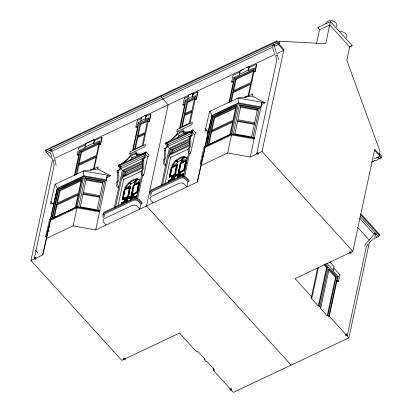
<?xml version="1.0" encoding="UTF-8"?>
<svg xmlns="http://www.w3.org/2000/svg" width="413" height="413" viewBox="0 0 413 413"><rect width="100%" height="100%" fill="white"/><g stroke="black" fill="none" stroke-linecap="round" stroke-linejoin="round"><path stroke-width="0.62" d="M56.044 165.324L55.332 160.44M256.788 153.383L256.979 153.915L257.908 154.209A1.182 0.872 12.1 0 0 258.579 153.946L258.59 153.084L257.66 152.789A1.182 0.872 12.1 0 0 256.989 153.047L256.788 153.383L276.436 61.738L276.447 59.044L275.688 56.266M84.954 177.766L84.892 178.204L104.541 181.725L104.608 181.286L84.954 177.766L78.666 207.114M83.116 193.64L83.013 194.296L99.714 197.29L99.812 196.629L83.116 193.64L80.323 206.861M86.152 179.459L86.054 180.114L102.754 183.109L102.852 182.448L86.152 179.459L83.225 193.31M99.755 210.847L99.579 211.89L76.978 207.837L50.489 220.33L46.607 236.876L45.606 236.649L45.667 236.36L46.287 236.499M369.341 242.539L348.908 337.849L233.366 392.35L213.769 370.786L214.244 370.564L213.351 369.583L214.063 369.248L206.934 361.401L206.221 361.736L204.435 359.775L205.153 359.439L198.018 351.592L197.306 351.928L196.412 350.947L195.938 351.174L179.526 333.11L121.752 360.363L30.97 260.484L42.735 254.929L46.617 238.389L73.106 225.896L95.708 229.948L107.308 175.174L106.451 179.841L83.849 175.788L57.361 188.282L53.323 205.55M233.237 134.204L233.175 134.643L239.53 104.856L259.183 108.376L259.116 108.82L239.463 105.294L239.53 104.856M237.687 120.73L237.589 121.386L254.289 124.38L254.387 123.724L237.687 120.73L234.894 133.951M240.727 106.549L240.629 107.204L257.33 110.199L257.428 109.538L240.727 106.549L237.934 119.77L254.599 122.733M254.331 137.937L254.155 138.98L231.554 134.927L205.065 147.42L201.183 163.966L200.181 163.739L200.243 163.45M95.708 229.948L197.311 182.025L201.193 165.479L227.682 152.986L250.283 157.038L261.883 102.264L261.026 106.931L238.42 102.883L211.936 115.372L207.899 132.64M34.284 258.28L34.542 258.987L35.492 259.173A1.182 0.872 12.1 0 0 36.091 258.832L36.091 258.104L34.981 257.769A1.182 0.872 12.1 0 0 34.382 258.104L53.902 166.821L54.041 164.431L53.411 161.013M324.763 264.459L327.282 267.226L319.027 305.723L318.315 306.059L311.185 298.217L311.898 297.881L311.004 296.901L311.479 296.673L295.063 278.615L352.836 251.367L374.71 149.336L380.058 155.221L379.542 153.801L380.048 151.432L346.832 60.293L349.703 46.922L352.165 45.549L330.41 21.621L325.712 43.695L279.895 41.248L278.47 41.919M30.97 260.484L52.652 159.341L46.055 152.087L45.637 150.699L45.817 149.873L276.896 40.877L279.389 43.618L279.895 41.248M35.234 258.471L35.508 257.216M99.688 211.311L99.791 210.904L76.751 206.722L49.555 219.814L76.689 207.016L99.693 211.136M42.735 254.929L48.414 228.565M50.288 219.819L53.478 204.827L50.985 201.74M46.617 238.389L50.489 220.33M50.701 219.344L57.361 188.282L55.074 184.312L83.498 170.905L97.742 169.005L110.529 175.752L106.967 177.43M76.002 207.414L82.29 178.06L58.181 189.433L51.888 218.787L57.056 216.345M52.379 218.554L58.538 189.825L82.652 178.452M53.644 217.63L56.473 204.435L78.212 194.182L75.383 207.378M59.513 190.254L56.684 203.449L78.424 193.196L81.247 180.001L59.513 190.254L60.05 190.842L57.355 203.408M54.315 217.589L57.009 205.024L78.171 195.039M94.975 140.234L94.262 139.449L85.713 143.487L84.908 147.234L85.264 147.627L79.327 150.43L78.522 154.178L78.878 154.57L77.453 155.247L77.097 154.854L78.537 148.138L85.899 144.669M74.335 175.768L78.878 154.57M74.825 175.535L80.039 151.215L99.9 141.845M76.08 174.663L78.181 164.87L96.234 156.351L93.606 168.592L90.117 170.244M81.015 151.643L78.393 163.884L96.446 155.365L99.068 143.125L81.015 151.643L81.552 152.232L79.059 163.858M76.746 174.637L78.713 165.458L96.188 157.219M76.689 207.016L76.751 206.722M73.106 225.896L76.978 207.837M84.908 147.234L93.462 143.203L94.262 139.449M93.462 143.203L93.818 143.595L94.453 140.632L101.815 137.162L102.171 137.555L100.731 144.266L99.306 144.937L94.226 168.628M99.306 144.937L98.95 144.545L99.755 140.792L93.818 143.595M98.95 144.545L100.374 143.874L101.815 137.162M97.742 169.005L98.227 166.744L91.392 169.965M99.812 196.629L97.019 209.856L80.287 206.83M100.06 195.674L102.852 182.448M98.248 211.079L104.608 181.286M118.768 170.383A5.07 2.452 64.7 0 0 119.083 166.625L119.058 165.215L145.19 152.893L145.077 153.858L147.689 156.734L143.724 175.226L142.537 175.783L137.632 198.663M145.077 153.858L145.169 153.812A1.353 0.635 -42.3 0 0 146.336 152.464A1.353 0.635 -42.3 0 0 145.546 152.046A1.353 0.635 -42.3 0 0 144.24 153.321A21.693 10.16 -42.3 0 1 135.996 153.337A1.353 0.635 -42.3 0 0 136.089 151.974A1.353 0.635 -42.3 0 0 134.385 153.435L132.243 154.441A1.353 0.635 -42.3 0 0 130.854 154.441A1.353 0.635 -42.3 0 0 130.317 156.016A21.693 10.16 -42.3 0 1 120.219 164.648A1.353 0.635 -42.3 0 0 119.233 164.457A1.353 0.635 -42.3 0 0 118.066 165.799A1.353 0.635 -42.3 0 0 118.846 166.232L119.135 165.298L122.46 163.512A22.271 10.428 -42.3 0 0 130.596 156.129L135.593 153.775A22.271 10.428 -42.3 0 0 142.041 154.271L145.262 152.975M114.411 207.393L122.331 170.44L120.73 168.674L121.164 166.64L144.338 155.711M115.475 207.414L121.861 177.611L142.666 167.797M142.955 161.602L123.306 170.863L122.072 176.625L142.877 166.811M123.213 176.454L124.199 171.844L142.691 163.125M118.056 205.653L123.647 179.572L141.556 171.121M124.499 175.427L125.175 172.273L142.454 164.126M146.625 115.872L145.913 115.088L141.638 117.106L140.833 120.859L141.189 121.252L138.102 122.707L137.297 126.455L137.653 126.848L136.228 127.524L135.872 127.132L137.312 120.415L141.261 118.557M125.66 175.148L126.068 173.254L142.769 165.376M132.573 150.538L137.653 126.848M121.071 204.533L121.453 202.737L127.632 199.825L127.55 201.219M130.477 186.542L124.303 189.453L122.119 199.644L128.293 196.733L130.477 186.542L130.141 189.133M121.376 204.13L121.634 202.933L127.808 200.021M122.294 199.84L124.483 189.65L130.658 186.738M133.063 150.311L138.814 123.492L148.685 118.836M121.783 204.192L122.041 202.995L126.972 200.95L122.749 202.943M122.955 198.715L124.886 189.706L129.641 187.466L127.885 196.671L122.955 198.715L127.71 196.474L129.641 187.466M123.136 198.911L123.652 196.511M123.91 195.308L124.938 190.507M137.193 137.033L134.612 149.078L142.211 145.49L144.793 133.445L137.193 137.033L137.725 137.622L135.273 149.062M139.986 124.003L137.405 136.047L145.004 132.459L147.586 120.415L139.986 124.003L140.523 124.592L138.066 136.032M124.571 200.129L124.824 198.947L133.848 194.688L133.776 196.067L124.571 200.129L133.776 196.067M124.747 200.326L125.02 199.03L133.75 195.194L125.196 199.226L125.025 200.016L124.85 199.82L133.399 195.788L133.569 194.998M126.533 201.952L126.791 200.754M127.245 201.621L127.632 199.825M140.833 120.859L145.108 118.841L145.913 115.088M128.856 195.127L129.888 190.331M145.108 118.841L145.464 119.233L146.099 116.27L150.616 114.143L150.972 114.535L149.532 121.246L148.107 121.918L143.027 145.608M130.095 200.279L130.482 198.477L136.837 195.762L130.658 198.674L130.405 199.877M135.252 193.728L131.143 195.385L133.332 185.194L139.506 182.283L139.171 184.874M131.324 195.581L133.507 185.391L139.682 182.479M130.807 199.938L131.066 198.736L135.82 196.495L135.609 198.493M131.984 194.456L133.915 185.452L138.665 183.212L136.915 192.412L131.984 194.456L136.734 192.215L138.665 183.212M148.107 121.918L147.751 121.525L148.556 117.777L145.464 119.233M132.165 194.652L133.192 189.851M133.451 188.648L133.967 186.248M147.751 121.525L149.176 120.854L150.616 114.143M125.025 200.016L133.58 195.984L133.848 194.688M135.433 198.297L135.82 196.495M142.537 175.783A3.748 1.812 64.7 0 1 141.561 170.435A13.603 6.572 64.7 0 0 142.263 169.598A5.08 2.452 64.7 0 0 142.64 167.823L142.433 160.755A0.898 0.434 64.7 0 1 142.165 159.356L143.352 158.799A0.898 0.434 64.7 0 1 144.003 158.422A5.07 2.452 64.7 0 0 145.211 154.297L145.19 152.893M136.016 198.565L136.657 195.566M131.143 195.385L137.322 192.473L139.506 182.283M136.378 193.196L137.498 192.67L138.525 187.874M136.584 198.57L141.912 173.734M161.354 95.372L161.178 96.198L161.597 97.587L168.194 104.845L146.512 205.984L291.139 365.102M103.167 214.997A5.126 3.789 12.1 0 1 104.654 211.941L133.27 198.446A5.126 3.789 12.1 0 1 139.382 199.68L142.134 202.654L141.922 203.64L140.952 204.099L139.878 209.112L137.56 206.562A3.898 2.886 12.1 0 0 132.155 205.468L104.597 218.467A3.898 2.886 12.1 0 0 103.828 222.473L106.146 225.023M165.98 147.942A5.07 2.452 64.7 0 0 166.078 144.457L166.057 143.048L192.184 130.725L192.071 131.69L194.688 134.566L190.723 153.058L189.536 153.621L184.632 176.496M186.186 133.977A22.271 10.428 -42.3 0 1 184.136 133.306L182.592 131.608L177.59 133.962A22.271 10.428 -42.3 0 1 169.454 141.344L166.129 143.13L165.845 144.065A1.353 0.635 -42.3 0 1 165.061 143.631A1.353 0.635 -42.3 0 1 166.232 142.289A1.353 0.635 -42.3 0 1 167.219 142.48A21.693 10.16 -42.3 0 0 177.311 133.848A1.353 0.635 -42.3 0 1 177.848 132.274A1.353 0.635 -42.3 0 1 179.237 132.279L181.379 131.267A1.353 0.635 -42.3 0 1 183.083 129.806A1.353 0.635 -42.3 0 1 182.99 131.169A21.693 10.16 -42.3 0 0 191.24 131.153A1.353 0.635 -42.3 0 1 192.541 129.878A1.353 0.635 -42.3 0 1 193.33 130.296A1.353 0.635 -42.3 0 1 192.169 131.649L192.071 131.69M161.406 185.225L169.33 148.272L167.724 146.507L168.158 144.473L191.333 133.544M162.603 184.626L168.86 155.443L189.66 145.634L189.433 138.587A0.898 0.434 64.7 0 1 189.159 137.193A0.898 0.434 64.7 0 1 189.815 136.811M189.949 139.434L170.306 148.701L169.072 154.457L189.872 144.643M170.208 154.286L171.194 149.682L189.686 140.957M164.916 184.105L170.641 157.405L188.555 148.954M171.359 153.889L172.175 150.105L190.026 141.685M193.625 93.705L192.912 92.92L188.638 94.938L187.832 98.686L188.189 99.079L185.101 100.54L184.296 104.288L184.652 104.68L183.227 105.351L182.871 104.959L184.312 98.248L188.261 96.384M172.66 152.98L173.062 151.086L189.763 143.208M179.578 128.371L184.652 104.68M168.065 182.37L168.452 180.569L174.627 177.657L174.42 179.65M177.476 164.374L171.297 167.286L169.113 177.476L175.293 174.565L177.476 164.374L176.754 168.762M168.375 181.963L168.628 180.765L174.807 177.853M169.294 177.673L171.478 167.482L177.652 164.57M180.063 128.138L185.814 101.324L195.685 96.668M168.778 182.025L169.036 180.827L173.966 178.783L172.381 179.526M169.955 176.547L171.885 167.544L176.635 165.298L174.885 174.503L169.955 176.547L174.704 174.307L176.635 165.298M170.13 176.743L170.775 173.744M171.034 172.541L171.55 170.141M171.808 168.938L172.061 167.74L176.816 165.494M184.193 114.866L181.612 126.905L189.211 123.322L191.792 111.278L184.193 114.866L184.73 115.454L182.272 126.894M186.986 101.835L184.404 113.88L192.004 110.292L194.585 98.248L186.986 101.835L187.523 102.424L185.07 113.864M171.565 177.962L171.818 176.779L180.848 172.52L180.77 173.899L171.565 177.962L180.77 173.899M171.746 178.158L172.014 176.862L180.744 173.026L172.195 177.058L172.025 177.848L171.844 177.652L180.398 173.62L180.569 172.83M173.532 179.784L173.785 178.586M174.24 179.454L174.627 177.657M187.832 98.686L192.107 96.673L192.912 92.92M176.114 171.762L175.468 174.761L173.223 175.819M192.107 96.673L192.463 97.065L193.098 94.102L197.615 91.975L197.972 92.367L196.531 99.079L195.106 99.75L190.026 123.441M177.218 177.513L177.476 176.315L183.656 173.398L183.32 175.995M180.326 163.027L178.142 173.217L184.317 170.306L186.5 160.115L180.326 163.027L178.318 173.414M177.399 177.709L177.657 176.506L183.831 173.594M177.807 177.771L178.065 176.568L182.814 174.327L182.608 176.325M178.979 172.288L180.909 163.285L185.664 161.044L183.909 170.244L178.979 172.288L183.733 170.048L185.664 161.044M195.106 99.75L194.75 99.357L195.555 95.609L192.463 97.065M177.982 177.967L178.065 176.568M179.159 172.484L179.418 171.287M180.058 168.282L180.909 163.285M194.75 99.357L196.175 98.686L197.615 91.975M172.025 177.848L180.574 173.816L180.848 172.52M182.427 176.129L182.814 174.327M189.159 137.193L190.347 136.631A0.898 0.434 64.7 0 1 191.002 136.254A5.07 2.452 64.7 0 0 192.21 132.129L192.184 130.725M183.011 176.397L183.656 173.398M184.626 169.903L185.654 165.107M185.907 163.909L186.423 161.509M183.584 176.408L188.906 151.571M150.125 192.324A5.126 3.789 12.1 0 1 151.648 189.774L180.264 176.279A5.126 3.789 12.1 0 1 186.382 177.513L189.128 180.486L188.917 181.472L187.951 181.932L186.872 186.944L184.554 184.394A3.898 2.886 12.1 0 0 179.149 183.3L151.597 196.299A3.898 2.886 12.1 0 0 150.828 200.305L153.14 202.855M254.258 138.401L254.367 137.994L231.326 133.812L204.13 146.904L231.265 134.106L254.269 138.226M197.311 182.025L203.119 155.03M204.993 146.29L208.441 130.11M201.193 165.479L205.065 147.42M207.052 139.548L207.589 137.054M230.573 134.504L236.866 105.15L212.757 116.523L206.464 145.877L205.276 146.434L211.936 115.372A13.65 8.487 41.3 0 0 211.482 114.324L209.649 111.402L238.074 97.995L252.317 96.095L265.105 102.842L261.543 104.52M206.954 145.644L213.113 116.915L236.649 105.816M208.219 144.72L211.048 131.525L232.782 121.272L229.953 134.468M214.089 117.344L211.26 130.539L232.994 120.286L235.823 107.091L214.089 117.344L214.626 117.932L211.931 130.498M208.89 144.679L211.585 132.114L232.746 122.129M248.802 95.718L253.881 72.027L255.306 71.356L256.747 64.645L256.39 64.252L249.024 67.722L249.38 68.114L249.55 67.324L248.838 66.539L240.289 70.577L239.483 74.325L239.839 74.717L233.903 77.52L233.097 81.273L233.453 81.666L232.029 82.337L231.672 81.944L233.108 75.233L239.907 72.022M228.91 102.858L233.453 81.666M229.535 102.006L234.615 78.305L254.475 68.935M230.655 101.753L232.756 91.96L250.81 83.441L248.182 95.682L244.687 97.334M235.591 78.733L232.968 90.974L251.021 82.455L253.644 70.215L235.591 78.733L236.122 79.322L233.634 90.948M231.45 101.118L233.288 92.548L250.758 84.309M231.265 134.106L231.326 133.812M227.682 152.986L231.554 134.927M231.765 133.941L238.42 102.883L238.074 97.995L265.105 102.842M239.483 74.325L248.032 70.293L248.838 66.539M248.032 70.293L248.389 70.685L249.024 67.722M253.881 72.027L253.525 71.635L254.331 67.882L248.389 70.685M253.525 71.635L254.95 70.964L256.39 64.252M252.317 96.095L252.802 93.834L245.399 97.323M251.594 136.946L254.387 123.724M254.635 122.764L257.428 109.538M204.435 359.775L204.703 358.536M252.89 137.73L259.183 108.376M276.731 53.649L283.736 50.345L277.138 43.086L276.72 41.703L276.896 40.877M213.351 369.583L213.619 368.339M213.769 370.786L214.037 369.532M250.283 157.038L262.054 151.483L283.922 49.457L278.574 43.572L279.389 43.618M230.81 389.536L231.079 388.282M316.59 43.427L319.517 29.772L317.824 27.557L330.41 21.621M311.479 296.673L317.664 267.836M311.898 297.881L318.418 267.454M318.315 306.059L326.569 267.562L327.282 267.226M319.92 306.704L328.387 267.221M320.813 307.685L329.063 269.188L336.197 277.035L327.943 315.532L327.23 315.868L320.101 308.021L320.813 307.685L319.027 305.723M327.943 315.532L328.836 316.513L329.311 316.291L336.972 280.556L337.447 280.334L338.247 276.581L332.899 270.696L333.374 270.474L334.179 266.721L329.987 262.105M327.23 315.868L335.485 277.371L336.197 277.035M328.836 316.513L337.297 277.03L338.247 276.581M336.972 280.556L338.04 281.733L338.515 281.511L339.956 274.795L333.534 267.732M378.38 159.005L381.855 157.368L382.03 156.542L379.542 153.801M346.347 335.036L346.615 333.781M347.343 335.263C345.418 331.804 344.442 337.633 347.343 335.263L366.145 247.563L368.019 244.202M372.485 239.37L378.535 236.515L379.64 234.574L360.688 213.722M55.074 184.312L50.432 204.099L52.466 203.139M45.606 236.649L49.617 219.52M56.741 191.074L53.365 205.457L53.948 205.591M46.819 235.89L48.982 226.68M49.276 225.426L49.859 222.927M200.181 163.739L204.192 146.61M376.171 234.357L375.789 233.526L374.865 233.128M364.534 245.952L366.424 242.885L368.923 240.376M374.519 233.407L374.508 233.19M375.768 234.78L375.913 234.507M49.875 150.384L49.963 150.244A1.182 0.547 -13.9 0 1 50.531 149.873L51.47 149.733M373.543 234.827L369.527 239.798M378.747 157.621L378.447 157.131M76.932 207.233L83.849 175.788A13.65 3.774 83.7 0 0 83.813 174.539L83.498 170.905L110.529 175.752M374.369 237.31L374.839 236.634M133.92 182.83L137.271 178.829L137.746 178.85A9.897 4.636 -42.3 0 1 139.759 181.095L134.535 183.563A3.077 1.44 -42.3 0 0 133.92 182.83L134.457 183.418A3.077 1.44 -42.3 0 1 134.772 183.558M135.588 181.622L136.703 180.29M134.457 183.418L137.803 179.418L138.278 179.438A9.897 4.636 -42.3 0 1 139.3 179.861M180.92 160.662L184.265 156.661L184.74 156.687A9.897 4.636 -42.3 0 1 186.753 158.928L181.529 161.395A3.077 1.44 -42.3 0 0 180.92 160.662L181.452 161.251L184.802 157.25L185.277 157.276A9.897 4.636 -42.3 0 1 186.981 158.453M181.467 160.786L182.954 159.01M200.863 163.589L201.394 162.98M372.211 239.984L369.687 242.477M128.691 182.876L128.097 183.403A9.897 4.636 -42.3 0 0 124.556 188.266L129.785 185.804A3.077 1.44 -42.3 0 1 130.88 184.265L128.691 182.876L130.978 184.575M129.14 182.479L129.728 181.952A9.897 4.636 -42.3 0 1 136.435 178.793L136.909 178.814L133.513 182.804A3.077 1.44 -42.3 0 0 131.396 183.806L129.14 182.479L130.988 183.899M129.223 183.465L128.634 183.991A9.897 4.636 -42.3 0 0 125.351 188.323M129.672 183.067L130.265 182.541A9.897 4.636 -42.3 0 1 136.971 179.381M175.685 160.709L175.091 161.235A9.897 4.636 -42.3 0 0 171.555 166.098L176.779 163.636A3.077 1.44 -42.3 0 1 177.879 162.097L175.685 160.709L177.972 162.407M176.134 160.311L176.728 159.785A9.897 4.636 -42.3 0 1 183.429 156.625L183.904 156.646L180.507 160.636A3.077 1.44 -42.3 0 0 178.39 161.638L176.134 160.311L176.671 160.9L177.26 160.373A9.897 4.636 -42.3 0 1 183.475 157.276M176.222 161.297L175.628 161.824A9.897 4.636 -42.3 0 0 172.98 165.061M378.055 159.49L375.99 160.549M272.518 45.198L272.663 45.094A1.182 0.47 -6.2 0 1 273.354 44.872L274.273 44.914M376.883 158.009A1.048 0.774 12.1 0 1 378.323 157.327A1.048 0.774 12.1 0 1 378.54 158.7L378.969 158.179L378.829 157.487M276.891 55.161L277.345 54.857L275.6 55.719M45.637 150.699L276.72 41.703M46.055 152.087L277.138 43.086M47.304 153.46L50.505 151.948M51.568 151.447L272.952 47.025M274.65 46.22L278.383 44.459M319.517 29.772L329.734 24.95L349.703 46.922M54.402 158.515L141.933 117.23M144.849 115.852L243.469 69.338M246.385 67.959L274.981 54.475M81.552 152.232L99.605 143.714M236.122 79.322L253.597 71.077M140.523 124.592L147.58 121.262M187.523 102.424L194.58 99.094M77.097 154.854L78.522 154.178M135.872 127.132L137.297 126.455M182.871 104.959L184.296 104.288M231.672 81.944L233.097 81.273M137.725 137.622L144.787 134.292M184.73 115.454L191.787 112.124M349.873 46.628L352.165 45.549M57.206 189.009L83.694 176.516L106.296 180.564M211.781 116.099L238.265 103.606L260.871 107.654M60.05 190.842L81.211 180.858M214.626 117.932L235.787 107.948M129.31 160.807A22.271 10.428 -42.3 0 0 132.145 157.833L137.142 155.474A22.271 10.428 -42.3 0 0 138.448 155.985M176.31 138.639A22.271 10.428 -42.3 0 0 179.139 135.665L184.136 133.306M191.198 131.308L189.04 132.108A22.271 10.428 -42.3 0 1 182.592 131.608M118.892 166.005L145.02 153.682M165.887 143.838L192.014 131.515M120.73 168.674L144.483 157.467M167.724 146.507L191.477 135.304M118.407 170.564A0.898 0.434 64.7 0 0 118.681 171.963L118.887 179.025A5.08 2.452 64.7 0 1 118.505 180.806A13.603 6.572 64.7 0 1 117.803 181.637A3.748 1.812 64.7 0 0 118.784 186.991L117.597 187.548A3.748 1.812 64.7 0 1 116.616 182.2A13.603 6.572 64.7 0 0 117.318 181.364A5.08 2.452 64.7 0 0 117.7 179.588L117.493 172.52A0.898 0.434 64.7 0 1 117.22 171.121L118.407 170.564A0.898 0.434 64.7 0 1 119.063 170.182A5.07 2.452 64.7 0 0 120.08 165.448L121.164 166.64M165.406 148.396A0.898 0.434 64.7 0 0 165.675 149.795L165.881 156.863A5.08 2.452 64.7 0 1 165.505 158.638A13.603 6.572 64.7 0 1 164.802 159.47A3.748 1.812 64.7 0 0 165.778 164.823L164.591 165.381A3.748 1.812 64.7 0 1 163.615 160.032A13.603 6.572 64.7 0 0 164.317 159.196A5.08 2.452 64.7 0 0 164.694 157.42L164.488 150.353A0.898 0.434 64.7 0 1 164.219 148.954L165.406 148.396A0.898 0.434 64.7 0 1 166.057 148.019A5.07 2.452 64.7 0 0 167.074 143.28L168.158 144.473M207.042 130.229L205.008 131.189L209.649 111.402L210.888 111.236M117.628 172.644L118.815 172.087M122.331 170.44L143.621 160.198A0.898 0.434 64.7 0 1 143.352 158.799M164.622 150.477L165.814 149.919M169.33 148.272L190.62 138.03A0.898 0.434 64.7 0 1 190.347 136.631M59.353 215.266L60.499 214.724M66.813 211.745L70.835 209.85M212.205 143.166L216.226 141.272M219.096 139.919L222.54 138.293M227.129 136.125L229.427 135.046M180.502 163.223L186.681 160.311M128.237 188.411L129.816 187.662M138.845 183.408L133.915 185.452M181.617 163.233L183.728 162.237M122.857 199.577L128.474 196.929M179.443 172.887L184.497 170.502M134.029 194.884L124.824 198.947M181.023 172.717L171.818 176.779M132.831 198.183L131.066 198.736M133.884 197.688L135.996 196.691M171.328 180.027L169.036 180.827M178.772 176.516L182.995 174.523M374.379 158.7L379.867 156.109M372.128 161.72L375.045 160.347M378.54 158.7L381.855 157.368M371.432 162.283L375.484 160.373M339.481 275.022L339.956 274.795M54.795 159.929L55.12 159.759L53.463 160.425M234.858 133.926L251.558 136.915M83.328 192.649L100.023 195.643M211.317 118.164L211.9 118.299M207.94 132.547L208.524 132.681M205.56 128.83L208.054 131.917M50.226 151.246L50.112 151.153A1.048 0.774 12.1 0 1 50.221 150.131A1.048 0.774 12.1 0 1 51.589 150.203L51.78 150.368A1.048 0.774 12.1 0 1 51.764 151.318M317.824 27.557L319.956 29.906M374.519 150.224L381.116 157.482M254.95 70.964L255.306 71.356M360.513 214.548L379.464 235.4M360.028 216.154L378.535 236.515M233.903 77.52L234.615 78.305M359.661 218.363L374.312 234.481M375.164 235.42L376.868 237.299M357.694 227.403L369.315 240.185M232.756 91.96L233.288 92.548M262.054 151.483L352.836 251.367M193.098 94.102L193.454 94.494M212.757 116.523L213.113 116.915M196.175 98.686L196.531 99.079M184.312 98.248L184.668 98.64M185.101 100.54L185.814 101.324M211.048 131.525L211.585 132.114M326.662 263.086L333.374 270.474M325.413 263.953L337.297 277.03M324.05 264.795L326.569 267.562M328.35 269.524L335.485 277.371M337.447 280.334L338.515 281.511M193.243 129.883L195.86 132.759M191.555 132.872L190.827 132.072A5.07 2.452 64.7 0 1 190.703 136.45M177.59 133.962L179.139 135.665M184.265 156.661L184.802 157.25M329.311 316.291L348.908 337.849M146.099 116.27L146.455 116.662M149.176 120.854L149.532 121.246M172.175 150.105L173.062 151.086M170.306 148.701L171.194 149.682M137.312 120.415L137.668 120.808M168.86 155.443L170.641 157.405M138.102 122.707L138.814 123.492M188.917 181.472L186.17 178.504A5.126 3.789 12.1 0 0 180.053 177.265L151.437 190.76A5.126 3.789 12.1 0 0 150.564 195.297L150.91 195.721M187.951 181.932L185.633 179.381A3.898 2.886 12.1 0 0 180.223 178.287L152.671 191.286A3.898 2.886 12.1 0 0 151.246 194.203M146.248 152.046L148.866 154.927M135.593 153.775L137.142 155.474M130.596 156.129L132.145 157.833M137.271 178.829L137.803 179.418M100.374 143.874L100.731 144.266M125.175 172.273L126.068 173.254M123.306 170.863L124.199 171.844M118.944 166.181L119.693 167.002M94.453 140.632L94.809 141.024M121.861 177.611L123.647 179.572M141.922 203.64L139.171 200.672A5.126 3.789 12.1 0 0 133.058 199.433L104.443 212.927A5.126 3.789 12.1 0 0 103.57 217.46L103.911 217.888M140.952 204.099L138.634 201.549A3.898 2.886 12.1 0 0 133.229 200.455L105.676 213.454A3.898 2.886 12.1 0 0 104.252 216.371M78.537 148.138L78.893 148.53M79.327 150.43L80.039 151.215M78.181 164.87L78.713 165.458M58.181 189.433L58.538 189.825M56.473 204.435L57.009 205.024M35.368 250.221L37.707 252.797M276.359 52.812L274.619 46.654M274.464 53.638L272.771 48.114M54.211 157.627L52.425 152.464M51.93 157.296L50.505 153.042M277.608 55.502L278.569 59.735M51.542 149.754L51.666 150.27M274.346 44.955L274.402 45.507M190.754 138.154L190.827 145.097A5.08 2.452 64.7 0 1 190.445 146.873A13.603 6.572 64.7 0 1 189.743 147.704A3.748 1.812 64.7 0 0 190.723 153.058M143.76 160.321L143.827 167.265A5.08 2.452 64.7 0 1 143.45 169.041A13.603 6.572 64.7 0 1 142.748 169.872A3.748 1.812 64.7 0 0 143.724 175.226M142.165 159.356A0.898 0.434 64.7 0 1 142.531 158.762M143.832 154.24A5.07 2.452 64.7 0 1 143.925 158.344M148.504 154.834A1.353 0.635 -42.3 0 1 148.902 155.505A1.353 0.635 -42.3 0 1 147.787 156.692L147.508 156.816A1.353 0.635 -42.3 0 1 147.255 156.873M117.22 171.121A0.898 0.434 64.7 0 1 117.875 170.745M325.728 23.809A5.699 4.218 12.1 0 1 332.832 20.986A5.699 4.218 12.1 0 1 336.502 27.103M181.772 161.39A3.077 1.44 -42.3 0 1 181.978 161.638M339.192 31.775A5.699 4.218 12.1 0 1 345.33 33.329A5.699 4.218 12.1 0 1 346.486 38.089M195.246 132.723A1.353 0.635 -42.3 0 1 195.938 133.218A1.353 0.635 -42.3 0 1 194.781 134.524L194.508 134.648A1.353 0.635 -42.3 0 1 194.255 134.705M189.536 153.621A3.748 1.812 64.7 0 1 188.555 148.267A13.603 6.572 64.7 0 0 189.257 147.431A5.08 2.452 64.7 0 0 189.639 145.655M374.178 234.29A1.048 0.774 12.1 0 1 374.756 233.324A1.048 0.774 12.1 0 1 376.109 233.892A1.048 0.774 12.1 0 1 375.531 234.858M272.854 46.344A1.048 0.774 12.1 0 1 272.663 46.179L272.528 45.988A1.048 0.774 12.1 0 1 272.983 45.053A1.048 0.774 12.1 0 1 274.325 45.394L274.459 45.585A1.048 0.774 12.1 0 1 274.449 46.184M164.219 148.954A0.898 0.434 64.7 0 1 164.73 148.443M123.317 358.959L123.683 359.697L124.432 359.914A1.084 0.8 12.1 0 0 125.263 359.522L125.16 358.752L124.225 358.381A1.084 0.8 12.1 0 0 123.394 358.773L123.317 358.959M349.248 252.389L349.429 252.973L350.363 253.35A1.084 0.8 12.1 0 0 351.195 252.957L351.091 252.188L350.157 251.811A1.084 0.8 12.1 0 0 349.326 252.204L349.248 252.389M130.203 151.659L129.718 153.925L144.917 146.754L145.402 144.493L130.203 151.659M177.203 129.491L176.718 131.757L191.916 124.587L192.401 122.32L177.203 129.491M229.876 389.123C230.764 392.753 233.505 387.502 229.876 389.123"/></g></svg>
